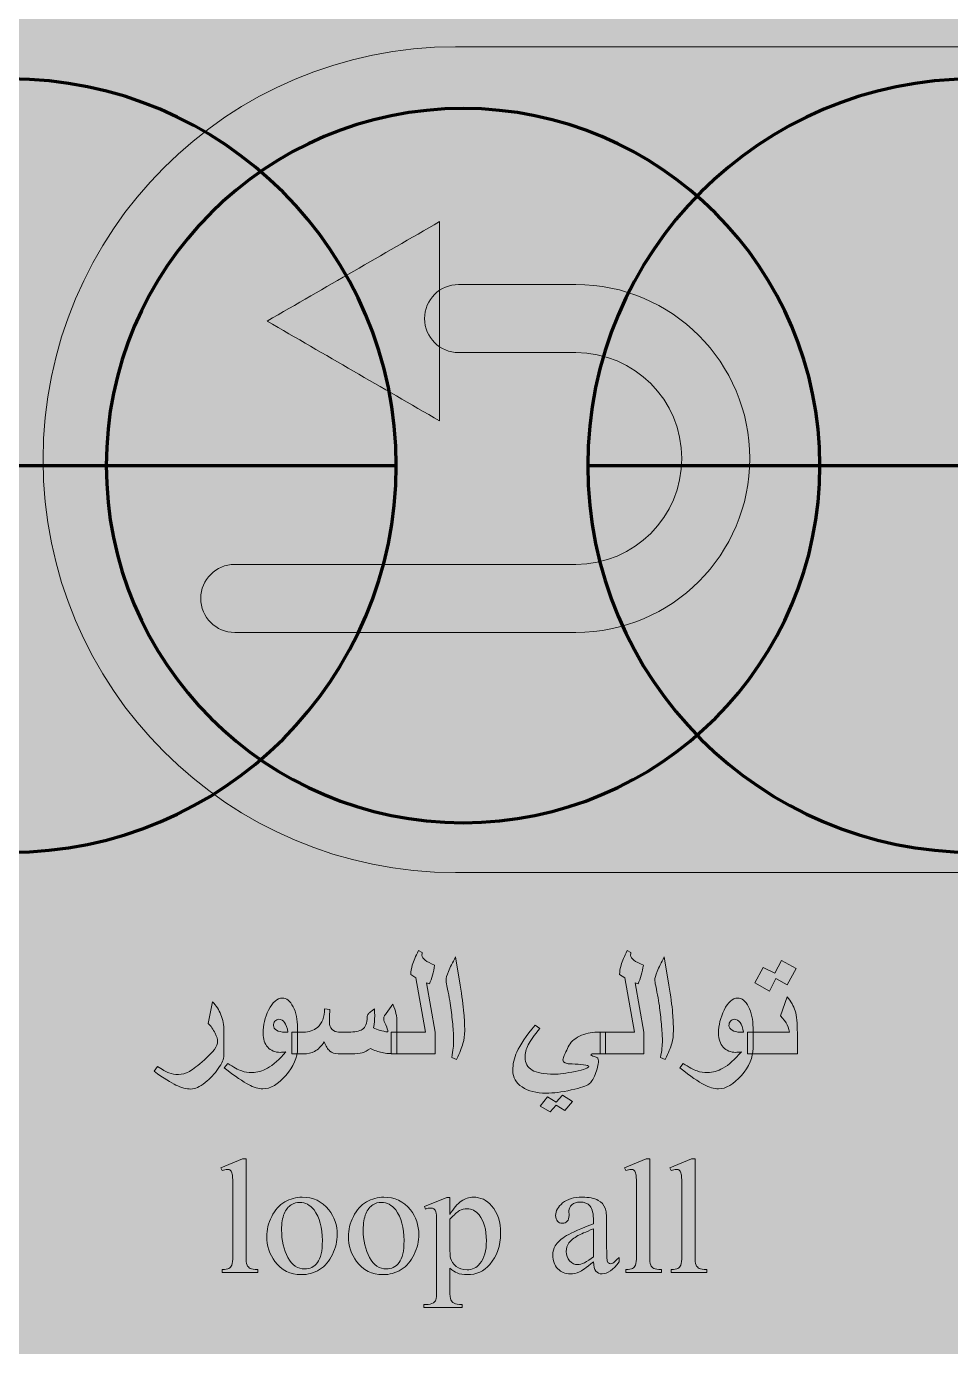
# Model space of a CAD drawing. Header units: inches. Extents: x -1481 to -429, y -1676 to -696.
# Drawn here: x -643.09 to -619.13, y -748.54 to -714.34 of the extents above; entities that cross this region are included whole.
import ezdxf

# ---------------------------------------------------------------- set-up
doc = ezdxf.new("R2010")
doc.units = ezdxf.units.IN
doc.header["$MEASUREMENT"] = 0
doc.layers.add('Layer 1', color=7, linetype='Continuous')

# ---------------------------------------------------------------- blocks, each defined once
blk = doc.blocks.new('block 2')
at = {"layer": 'Layer 1', "true_color": 0x009344}
h = blk.add_hatch(color=114, dxfattribs=at)
h.dxf.hatch_style = 2
h.paths.add_polyline_path([(-429.175, -985.727), (-669.175, -985.727), (-669.175, -695.727), (-429.175, -695.727)])
at = {"layer": 'Layer 1', "true_color": 0x008345}
h = blk.add_hatch(color=116, dxfattribs=at)
h.dxf.hatch_style = 2
h.paths.add_polyline_path([(-429.175, -751.646), (-669.175, -751.646), (-669.175, -695.727), (-429.175, -695.727)])
blk = doc.blocks.new('block 3')
at = {"layer": 'Layer 1', "color": 109, "lineweight": 120, "true_color": 0x166634}
for points in [[(-653.535, -725.716), (-633.499, -725.716)], [(-628.535, -725.716), (-608.499, -725.716)]]:
    blk.add_lwpolyline(points, dxfattribs=at)
for points in [[(-633.499, -725.716), (-633.499, -731.249), (-637.984, -735.734), (-643.517, -735.734), (-649.05, -735.734), (-653.535, -731.249), (-653.535, -725.716), (-653.535, -720.184), (-649.05, -715.699), (-643.517, -715.699), (-637.984, -715.699), (-633.499, -720.184), (-633.499, -725.716)], [(-608.499, -725.716), (-608.499, -731.249), (-612.984, -735.734), (-618.517, -735.734), (-624.05, -735.734), (-628.535, -731.249), (-628.535, -725.716), (-628.535, -720.184), (-624.05, -715.699), (-618.517, -715.699), (-612.984, -715.699), (-608.499, -720.184), (-608.499, -725.716)]]:
    blk.add_open_spline(points, degree=3, knots=[0, 0, 0, 0, 1, 1, 1, 2, 2, 2, 3, 3, 3, 4, 4, 4, 4], dxfattribs=at)
blk = doc.blocks.new('block 401')
at = {"layer": 'Layer 1', "lineweight": 0}
for points in [[(-623.134, -738.744), (-623.361, -739.166), (-623.655, -739.001), (-623.82, -739.327), (-624.204, -739.116), (-623.989, -738.715), (-623.684, -738.868), (-623.51, -738.533), (-623.134, -738.744)], [(-628.928, -742.188), (-629.13, -742.419), (-629.349, -742.283), (-629.511, -742.457), (-629.771, -742.312), (-629.577, -742.064), (-629.349, -742.209), (-629.188, -742.023), (-628.928, -742.188)]]:
    blk.add_lwpolyline(points, dxfattribs=at)
for points, knots in [([(-632.489, -740.954), (-632.489, -740.954), (-633.626, -740.954), (-633.626, -740.954), (-633.626, -740.954), (-633.626, -740.392), (-633.626, -740.392), (-633.626, -740.392), (-632.737, -740.392), (-632.737, -740.392), (-632.737, -740.392), (-632.987, -738.988), (-632.987, -738.988), (-632.987, -738.988), (-633.12, -738.901), (-633.12, -738.901), (-633.12, -738.82), (-633.107, -738.738), (-633.082, -738.655), (-633.051, -738.551), (-632.997, -738.426), (-632.921, -738.281), (-632.921, -738.281), (-632.826, -738.331), (-632.826, -738.331), (-632.826, -738.339), (-632.829, -738.361), (-632.834, -738.397), (-632.834, -738.442), (-632.805, -738.487), (-632.748, -738.529), (-632.697, -738.568), (-632.615, -738.611), (-632.504, -738.657), (-632.516, -738.746), (-632.534, -738.832), (-632.558, -738.916), (-632.583, -739), (-632.61, -739.075), (-632.64, -739.141), (-632.64, -739.141), (-632.715, -739.112), (-632.715, -739.112), (-632.715, -739.112), (-632.489, -740.392), (-632.489, -740.392), (-632.489, -740.392), (-632.489, -740.954), (-632.489, -740.954)], [0, 0, 0, 0, 1, 1, 1, 2, 2, 2, 3, 3, 3, 4, 4, 4, 5, 5, 5, 6, 6, 6, 7, 7, 7, 8, 8, 8, 9, 9, 9, 10, 10, 10, 11, 11, 11, 12, 12, 12, 13, 13, 13, 14, 14, 14, 15, 15, 15, 16, 16, 16, 16]), ([(-627.078, -740.954), (-627.078, -740.954), (-628.215, -740.954), (-628.215, -740.954), (-628.215, -740.954), (-628.215, -740.392), (-628.215, -740.392), (-628.215, -740.392), (-627.326, -740.392), (-627.326, -740.392), (-627.326, -740.392), (-627.576, -738.988), (-627.576, -738.988), (-627.576, -738.988), (-627.708, -738.901), (-627.708, -738.901), (-627.708, -738.82), (-627.696, -738.738), (-627.671, -738.655), (-627.639, -738.551), (-627.585, -738.426), (-627.51, -738.281), (-627.51, -738.281), (-627.415, -738.331), (-627.415, -738.331), (-627.415, -738.339), (-627.417, -738.361), (-627.423, -738.397), (-627.423, -738.442), (-627.394, -738.487), (-627.336, -738.529), (-627.285, -738.568), (-627.204, -738.611), (-627.092, -738.657), (-627.105, -738.746), (-627.123, -738.832), (-627.147, -738.916), (-627.171, -739), (-627.198, -739.075), (-627.229, -739.141), (-627.229, -739.141), (-627.303, -739.112), (-627.303, -739.112), (-627.303, -739.112), (-627.078, -740.392), (-627.078, -740.392), (-627.078, -740.392), (-627.078, -740.954), (-627.078, -740.954)], [0, 0, 0, 0, 1, 1, 1, 2, 2, 2, 3, 3, 3, 4, 4, 4, 5, 5, 5, 6, 6, 6, 7, 7, 7, 8, 8, 8, 9, 9, 9, 10, 10, 10, 11, 11, 11, 12, 12, 12, 13, 13, 13, 14, 14, 14, 15, 15, 15, 16, 16, 16, 16]), ([(-631.724, -740.352), (-631.724, -740.475), (-631.739, -740.587), (-631.768, -740.688), (-631.797, -740.79), (-631.853, -740.926), (-631.935, -741.097), (-631.935, -741.097), (-632.059, -741.047), (-632.059, -741.047), (-632.026, -740.871), (-632.01, -740.727), (-632.01, -740.617), (-632.01, -740.533), (-632.017, -740.41), (-632.03, -740.247), (-632.044, -740.084), (-632.061, -739.923), (-632.082, -739.764), (-632.103, -739.605), (-632.136, -739.415), (-632.183, -739.195), (-632.2, -739.118), (-632.208, -739.065), (-632.208, -739.036), (-632.208, -738.993), (-632.187, -738.92), (-632.144, -738.818), (-632.101, -738.715), (-632.041, -738.591), (-631.964, -738.445), (-631.964, -738.445), (-631.84, -739.176), (-631.84, -739.176), (-631.795, -739.455), (-631.763, -739.696), (-631.745, -739.9), (-631.731, -740.057), (-631.724, -740.208), (-631.724, -740.352)], [0, 0, 0, 0, 1, 1, 1, 2, 2, 2, 3, 3, 3, 4, 4, 4, 5, 5, 5, 6, 6, 6, 7, 7, 7, 8, 8, 8, 9, 9, 9, 10, 10, 10, 11, 11, 11, 12, 12, 12, 13, 13, 13, 13]), ([(-626.313, -740.352), (-626.313, -740.475), (-626.327, -740.587), (-626.356, -740.688), (-626.385, -740.79), (-626.441, -740.926), (-626.524, -741.097), (-626.524, -741.097), (-626.648, -741.047), (-626.648, -741.047), (-626.615, -740.871), (-626.598, -740.727), (-626.598, -740.617), (-626.598, -740.533), (-626.605, -740.41), (-626.619, -740.247), (-626.633, -740.084), (-626.65, -739.923), (-626.67, -739.764), (-626.691, -739.605), (-626.725, -739.415), (-626.772, -739.195), (-626.788, -739.118), (-626.797, -739.065), (-626.797, -739.036), (-626.797, -738.993), (-626.775, -738.92), (-626.732, -738.818), (-626.69, -738.715), (-626.63, -738.591), (-626.553, -738.445), (-626.553, -738.445), (-626.429, -739.176), (-626.429, -739.176), (-626.383, -739.455), (-626.351, -739.696), (-626.334, -739.9), (-626.32, -740.057), (-626.313, -740.208), (-626.313, -740.352)], [0, 0, 0, 0, 1, 1, 1, 2, 2, 2, 3, 3, 3, 4, 4, 4, 5, 5, 5, 6, 6, 6, 7, 7, 7, 8, 8, 8, 9, 9, 9, 10, 10, 10, 11, 11, 11, 12, 12, 12, 13, 13, 13, 13]), ([(-637.967, -741.001), (-637.967, -741.086), (-638.015, -741.197), (-638.112, -741.335), (-638.208, -741.474), (-638.321, -741.594), (-638.451, -741.696), (-638.594, -741.809), (-638.717, -741.865), (-638.819, -741.865), (-638.94, -741.865), (-639.07, -741.831), (-639.209, -741.762), (-639.33, -741.703), (-639.52, -741.584), (-639.778, -741.407), (-639.778, -741.407), (-639.691, -741.278), (-639.691, -741.278), (-639.567, -741.361), (-639.467, -741.417), (-639.391, -741.446), (-639.315, -741.475), (-639.233, -741.489), (-639.145, -741.489), (-639.05, -741.489), (-638.955, -741.462), (-638.86, -741.409), (-638.765, -741.355), (-638.635, -741.255), (-638.471, -741.109), (-638.243, -740.905), (-638.128, -740.748), (-638.128, -740.638), (-638.128, -740.583), (-638.15, -740.51), (-638.194, -740.421), (-638.244, -740.319), (-638.305, -740.234), (-638.376, -740.166), (-638.376, -740.166), (-638.26, -739.608), (-638.26, -739.608), (-638.167, -739.705), (-638.094, -739.816), (-638.043, -739.941), (-637.992, -740.066), (-637.967, -740.209), (-637.967, -740.369), (-637.967, -740.369), (-637.967, -741.001), (-637.967, -741.001)], [0, 0, 0, 0, 1, 1, 1, 2, 2, 2, 3, 3, 3, 4, 4, 4, 5, 5, 5, 6, 6, 6, 7, 7, 7, 8, 8, 8, 9, 9, 9, 10, 10, 10, 11, 11, 11, 12, 12, 12, 13, 13, 13, 14, 14, 14, 15, 15, 15, 16, 16, 16, 17, 17, 17, 17]), ([(-636.057, -740.811), (-636.057, -741.048), (-636.158, -741.283), (-636.359, -741.514), (-636.56, -741.746), (-636.758, -741.861), (-636.954, -741.861), (-637.068, -741.861), (-637.193, -741.825), (-637.329, -741.752), (-637.465, -741.679), (-637.673, -741.535), (-637.955, -741.32), (-637.955, -741.32), (-637.868, -741.2), (-637.868, -741.2), (-637.719, -741.299), (-637.597, -741.365), (-637.502, -741.398), (-637.423, -741.426), (-637.334, -741.44), (-637.235, -741.44), (-637.102, -741.44), (-636.969, -741.402), (-636.838, -741.328), (-636.684, -741.24), (-636.524, -741.098), (-636.359, -740.902), (-636.417, -740.911), (-636.465, -740.915), (-636.503, -740.915), (-636.64, -740.915), (-636.748, -740.87), (-636.829, -740.781), (-636.91, -740.692), (-636.95, -740.572), (-636.95, -740.419), (-636.95, -740.212), (-636.902, -740.013), (-636.807, -739.821), (-636.704, -739.613), (-636.586, -739.509), (-636.454, -739.509), (-636.344, -739.509), (-636.25, -739.584), (-636.173, -739.734), (-636.096, -739.885), (-636.057, -740.066), (-636.057, -740.278), (-636.057, -740.278), (-636.057, -740.811), (-636.057, -740.811)], [0, 0, 0, 0, 1, 1, 1, 2, 2, 2, 3, 3, 3, 4, 4, 4, 5, 5, 5, 6, 6, 6, 7, 7, 7, 8, 8, 8, 9, 9, 9, 10, 10, 10, 11, 11, 11, 12, 12, 12, 13, 13, 13, 14, 14, 14, 15, 15, 15, 16, 16, 16, 17, 17, 17, 17]), ([(-633.481, -740.954), (-633.636, -740.954), (-633.764, -740.943), (-633.866, -740.921), (-633.968, -740.899), (-634.068, -740.864), (-634.168, -740.815), (-634.248, -740.872), (-634.319, -740.909), (-634.382, -740.927), (-634.444, -740.945), (-634.538, -740.954), (-634.664, -740.954), (-634.664, -740.954), (-635.001, -740.954), (-635.001, -740.954), (-635.093, -740.954), (-635.166, -740.93), (-635.22, -740.882), (-635.274, -740.833), (-635.322, -740.753), (-635.364, -740.642), (-635.44, -740.758), (-635.525, -740.84), (-635.619, -740.89), (-635.699, -740.933), (-635.794, -740.954), (-635.906, -740.954), (-635.906, -740.954), (-636.202, -740.954), (-636.202, -740.954), (-636.202, -740.954), (-636.202, -740.392), (-636.202, -740.392), (-636.202, -740.392), (-635.906, -740.392), (-635.906, -740.392), (-635.761, -740.392), (-635.641, -740.351), (-635.544, -740.27), (-635.419, -740.164), (-635.356, -740.002), (-635.356, -739.786), (-635.356, -739.786), (-635.22, -739.807), (-635.22, -739.807), (-635.223, -739.851), (-635.225, -739.901), (-635.228, -739.958), (-635.231, -740.014), (-635.232, -740.077), (-635.232, -740.146), (-635.232, -740.216), (-635.208, -740.275), (-635.16, -740.321), (-635.112, -740.368), (-635.056, -740.392), (-634.994, -740.392), (-634.994, -740.392), (-634.74, -740.392), (-634.74, -740.392), (-634.572, -740.392), (-634.452, -740.368), (-634.381, -740.321), (-634.294, -740.265), (-634.25, -740.159), (-634.25, -740.005), (-634.25, -739.972), (-634.24, -739.942), (-634.219, -739.916), (-634.207, -739.901), (-634.181, -739.878), (-634.143, -739.848), (-634.143, -739.848), (-634.064, -739.786), (-634.064, -739.786), (-634.062, -739.812), (-634.059, -739.848), (-634.058, -739.892), (-634.057, -739.937), (-634.056, -739.967), (-634.056, -739.98), (-634.056, -740.056), (-634.067, -740.157), (-634.089, -740.282), (-634.038, -740.307), (-633.981, -740.328), (-633.918, -740.346), (-633.854, -740.364), (-633.787, -740.378), (-633.717, -740.388), (-633.717, -740.341), (-633.734, -740.28), (-633.769, -740.206), (-633.803, -740.131), (-633.82, -740.081), (-633.82, -740.055), (-633.82, -740.019), (-633.816, -739.991), (-633.806, -739.972), (-633.803, -739.965), (-633.788, -739.944), (-633.76, -739.908), (-633.76, -739.908), (-633.585, -739.67), (-633.585, -739.67), (-633.548, -739.757), (-633.521, -739.836), (-633.505, -739.907), (-633.489, -739.978), (-633.481, -740.066), (-633.481, -740.173), (-633.481, -740.173), (-633.481, -740.954), (-633.481, -740.954)], [0, 0, 0, 0, 1, 1, 1, 2, 2, 2, 3, 3, 3, 4, 4, 4, 5, 5, 5, 6, 6, 6, 7, 7, 7, 8, 8, 8, 9, 9, 9, 10, 10, 10, 11, 11, 11, 12, 12, 12, 13, 13, 13, 14, 14, 14, 15, 15, 15, 16, 16, 16, 17, 17, 17, 18, 18, 18, 19, 19, 19, 20, 20, 20, 21, 21, 21, 22, 22, 22, 23, 23, 23, 24, 24, 24, 25, 25, 25, 26, 26, 26, 27, 27, 27, 28, 28, 28, 29, 29, 29, 30, 30, 30, 31, 31, 31, 32, 32, 32, 33, 33, 33, 34, 34, 34, 35, 35, 35, 36, 36, 36, 37, 37, 37, 38, 38, 38, 38]), ([(-624.25, -740.811), (-624.25, -741.048), (-624.351, -741.283), (-624.552, -741.514), (-624.753, -741.746), (-624.951, -741.861), (-625.147, -741.861), (-625.261, -741.861), (-625.386, -741.825), (-625.522, -741.752), (-625.658, -741.679), (-625.866, -741.535), (-626.147, -741.32), (-626.147, -741.32), (-626.061, -741.2), (-626.061, -741.2), (-625.912, -741.299), (-625.79, -741.365), (-625.695, -741.398), (-625.616, -741.426), (-625.527, -741.44), (-625.428, -741.44), (-625.294, -741.44), (-625.162, -741.402), (-625.031, -741.328), (-624.877, -741.24), (-624.717, -741.098), (-624.552, -740.902), (-624.61, -740.911), (-624.658, -740.915), (-624.696, -740.915), (-624.833, -740.915), (-624.941, -740.87), (-625.022, -740.781), (-625.103, -740.692), (-625.143, -740.572), (-625.143, -740.419), (-625.143, -740.212), (-625.095, -740.013), (-625, -739.821), (-624.897, -739.613), (-624.779, -739.509), (-624.647, -739.509), (-624.537, -739.509), (-624.443, -739.584), (-624.366, -739.734), (-624.289, -739.885), (-624.25, -740.066), (-624.25, -740.278), (-624.25, -740.278), (-624.25, -740.811), (-624.25, -740.811)], [0, 0, 0, 0, 1, 1, 1, 2, 2, 2, 3, 3, 3, 4, 4, 4, 5, 5, 5, 6, 6, 6, 7, 7, 7, 8, 8, 8, 9, 9, 9, 10, 10, 10, 11, 11, 11, 12, 12, 12, 13, 13, 13, 14, 14, 14, 15, 15, 15, 16, 16, 16, 17, 17, 17, 17]), ([(-623.101, -740.954), (-623.101, -740.954), (-624.395, -740.954), (-624.395, -740.954), (-624.395, -740.954), (-624.395, -740.392), (-624.395, -740.392), (-624.395, -740.392), (-623.307, -740.392), (-623.307, -740.392), (-623.323, -740.298), (-623.35, -740.219), (-623.39, -740.154), (-623.411, -740.118), (-623.459, -740.056), (-623.535, -739.968), (-623.535, -739.968), (-623.369, -739.476), (-623.369, -739.476), (-623.266, -739.593), (-623.195, -739.716), (-623.157, -739.844), (-623.12, -739.972), (-623.101, -740.162), (-623.101, -740.414), (-623.101, -740.414), (-623.101, -740.954), (-623.101, -740.954)], [0, 0, 0, 0, 1, 1, 1, 2, 2, 2, 3, 3, 3, 4, 4, 4, 5, 5, 5, 6, 6, 6, 7, 7, 7, 8, 8, 8, 9, 9, 9, 9]), ([(-636.305, -740.392), (-636.344, -740.17), (-636.422, -740.059), (-636.541, -740.059), (-636.583, -740.059), (-636.617, -740.076), (-636.643, -740.11), (-636.668, -740.143), (-636.681, -740.18), (-636.681, -740.22), (-636.681, -740.27), (-636.654, -740.311), (-636.6, -740.343), (-636.545, -740.375), (-636.473, -740.392), (-636.384, -740.392), (-636.384, -740.392), (-636.305, -740.392), (-636.305, -740.392)], [0, 0, 0, 0, 1, 1, 1, 2, 2, 2, 3, 3, 3, 4, 4, 4, 5, 5, 5, 6, 6, 6, 6]), ([(-628.07, -740.954), (-628.07, -740.954), (-628.283, -740.954), (-628.283, -740.954), (-628.345, -740.954), (-628.389, -740.955), (-628.416, -740.958), (-628.443, -740.961), (-628.456, -740.97), (-628.456, -740.985), (-628.416, -741.008), (-628.379, -741.025), (-628.344, -741.033), (-628.309, -741.042), (-628.286, -741.054), (-628.274, -741.069), (-628.263, -741.083), (-628.258, -741.106), (-628.258, -741.138), (-628.258, -741.236), (-628.286, -741.353), (-628.342, -741.488), (-628.397, -741.624), (-628.452, -741.708), (-628.506, -741.741), (-628.557, -741.784), (-628.708, -741.833), (-628.96, -741.889), (-629.211, -741.945), (-629.428, -741.973), (-629.61, -741.973), (-629.869, -741.973), (-630.078, -741.919), (-630.238, -741.812), (-630.398, -741.704), (-630.478, -741.564), (-630.478, -741.39), (-630.478, -741.222), (-630.443, -741.061), (-630.373, -740.908), (-630.287, -740.724), (-630.129, -740.49), (-629.899, -740.208), (-629.899, -740.208), (-629.775, -740.295), (-629.775, -740.295), (-629.92, -740.47), (-630.02, -740.612), (-630.076, -740.722), (-630.132, -740.833), (-630.16, -740.941), (-630.16, -741.047), (-630.16, -741.194), (-630.099, -741.304), (-629.977, -741.375), (-629.855, -741.446), (-629.666, -741.481), (-629.411, -741.481), (-629.279, -741.481), (-629.096, -741.457), (-628.862, -741.409), (-628.627, -741.36), (-628.51, -741.318), (-628.51, -741.283), (-628.51, -741.266), (-628.555, -741.251), (-628.644, -741.237), (-628.734, -741.223), (-628.833, -741.216), (-628.94, -741.216), (-629.097, -741.216), (-629.176, -741.182), (-629.176, -741.113), (-629.176, -741.081), (-629.157, -741.025), (-629.12, -740.944), (-629.094, -740.887), (-629.067, -740.831), (-629.039, -740.774), (-628.988, -740.66), (-628.891, -740.567), (-628.747, -740.497), (-628.603, -740.427), (-628.452, -740.392), (-628.295, -740.392), (-628.295, -740.392), (-628.07, -740.392), (-628.07, -740.392), (-628.07, -740.392), (-628.07, -740.954), (-628.07, -740.954)], [0, 0, 0, 0, 1, 1, 1, 2, 2, 2, 3, 3, 3, 4, 4, 4, 5, 5, 5, 6, 6, 6, 7, 7, 7, 8, 8, 8, 9, 9, 9, 10, 10, 10, 11, 11, 11, 12, 12, 12, 13, 13, 13, 14, 14, 14, 15, 15, 15, 16, 16, 16, 17, 17, 17, 18, 18, 18, 19, 19, 19, 20, 20, 20, 21, 21, 21, 22, 22, 22, 23, 23, 23, 24, 24, 24, 25, 25, 25, 26, 26, 26, 27, 27, 27, 28, 28, 28, 29, 29, 29, 30, 30, 30, 30]), ([(-624.498, -740.392), (-624.537, -740.17), (-624.615, -740.059), (-624.734, -740.059), (-624.776, -740.059), (-624.81, -740.076), (-624.836, -740.11), (-624.861, -740.143), (-624.874, -740.18), (-624.874, -740.22), (-624.874, -740.27), (-624.847, -740.311), (-624.793, -740.343), (-624.738, -740.375), (-624.666, -740.392), (-624.577, -740.392), (-624.577, -740.392), (-624.498, -740.392), (-624.498, -740.392)], [0, 0, 0, 0, 1, 1, 1, 2, 2, 2, 3, 3, 3, 4, 4, 4, 5, 5, 5, 6, 6, 6, 6])]:
    blk.add_open_spline(points, degree=3, knots=knots, dxfattribs=at)
blk = doc.blocks.new('block 405')
at = {"layer": 'Layer 1', "lineweight": 0}
for points, knots in [([(-637.391, -743.677), (-637.391, -743.677), (-637.391, -746.188), (-637.391, -746.188), (-637.391, -746.307), (-637.383, -746.385), (-637.365, -746.424), (-637.348, -746.462), (-637.322, -746.492), (-637.286, -746.512), (-637.25, -746.532), (-637.183, -746.542), (-637.085, -746.542), (-637.085, -746.542), (-637.085, -746.616), (-637.085, -746.616), (-637.085, -746.616), (-638.013, -746.616), (-638.013, -746.616), (-638.013, -746.616), (-638.013, -746.542), (-638.013, -746.542), (-637.927, -746.542), (-637.867, -746.533), (-637.836, -746.515), (-637.804, -746.497), (-637.779, -746.467), (-637.761, -746.426), (-637.743, -746.384), (-637.734, -746.305), (-637.734, -746.188), (-637.734, -746.188), (-637.734, -744.468), (-637.734, -744.468), (-637.734, -744.255), (-637.739, -744.123), (-637.749, -744.074), (-637.758, -744.026), (-637.774, -743.992), (-637.795, -743.974), (-637.817, -743.956), (-637.844, -743.947), (-637.877, -743.947), (-637.913, -743.947), (-637.958, -743.958), (-638.013, -743.98), (-638.013, -743.98), (-638.049, -743.908), (-638.049, -743.908), (-638.049, -743.908), (-637.484, -743.677), (-637.484, -743.677), (-637.484, -743.677), (-637.391, -743.677), (-637.391, -743.677)], [0, 0, 0, 0, 1, 1, 1, 2, 2, 2, 3, 3, 3, 4, 4, 4, 5, 5, 5, 6, 6, 6, 7, 7, 7, 8, 8, 8, 9, 9, 9, 10, 10, 10, 11, 11, 11, 12, 12, 12, 13, 13, 13, 14, 14, 14, 15, 15, 15, 16, 16, 16, 17, 17, 17, 18, 18, 18, 18]), ([(-626.928, -743.677), (-626.928, -743.677), (-626.928, -746.188), (-626.928, -746.188), (-626.928, -746.307), (-626.919, -746.385), (-626.902, -746.424), (-626.885, -746.462), (-626.858, -746.492), (-626.822, -746.512), (-626.787, -746.532), (-626.72, -746.542), (-626.622, -746.542), (-626.622, -746.542), (-626.622, -746.616), (-626.622, -746.616), (-626.622, -746.616), (-627.55, -746.616), (-627.55, -746.616), (-627.55, -746.616), (-627.55, -746.542), (-627.55, -746.542), (-627.463, -746.542), (-627.404, -746.533), (-627.372, -746.515), (-627.341, -746.497), (-627.316, -746.467), (-627.298, -746.426), (-627.28, -746.384), (-627.271, -746.305), (-627.271, -746.188), (-627.271, -746.188), (-627.271, -744.468), (-627.271, -744.468), (-627.271, -744.255), (-627.276, -744.123), (-627.285, -744.074), (-627.295, -744.026), (-627.311, -743.992), (-627.332, -743.974), (-627.353, -743.956), (-627.38, -743.947), (-627.414, -743.947), (-627.449, -743.947), (-627.495, -743.958), (-627.55, -743.98), (-627.55, -743.98), (-627.585, -743.908), (-627.585, -743.908), (-627.585, -743.908), (-627.021, -743.677), (-627.021, -743.677), (-627.021, -743.677), (-626.928, -743.677), (-626.928, -743.677)], [0, 0, 0, 0, 1, 1, 1, 2, 2, 2, 3, 3, 3, 4, 4, 4, 5, 5, 5, 6, 6, 6, 7, 7, 7, 8, 8, 8, 9, 9, 9, 10, 10, 10, 11, 11, 11, 12, 12, 12, 13, 13, 13, 14, 14, 14, 15, 15, 15, 16, 16, 16, 17, 17, 17, 18, 18, 18, 18]), ([(-625.752, -743.677), (-625.752, -743.677), (-625.752, -746.188), (-625.752, -746.188), (-625.752, -746.307), (-625.743, -746.385), (-625.726, -746.424), (-625.709, -746.462), (-625.682, -746.492), (-625.646, -746.512), (-625.61, -746.532), (-625.544, -746.542), (-625.446, -746.542), (-625.446, -746.542), (-625.446, -746.616), (-625.446, -746.616), (-625.446, -746.616), (-626.374, -746.616), (-626.374, -746.616), (-626.374, -746.616), (-626.374, -746.542), (-626.374, -746.542), (-626.287, -746.542), (-626.228, -746.533), (-626.196, -746.515), (-626.164, -746.497), (-626.14, -746.467), (-626.122, -746.426), (-626.104, -746.384), (-626.095, -746.305), (-626.095, -746.188), (-626.095, -746.188), (-626.095, -744.468), (-626.095, -744.468), (-626.095, -744.255), (-626.1, -744.123), (-626.109, -744.074), (-626.119, -744.026), (-626.134, -743.992), (-626.156, -743.974), (-626.177, -743.956), (-626.204, -743.947), (-626.237, -743.947), (-626.273, -743.947), (-626.319, -743.958), (-626.374, -743.98), (-626.374, -743.98), (-626.409, -743.908), (-626.409, -743.908), (-626.409, -743.908), (-625.845, -743.677), (-625.845, -743.677), (-625.845, -743.677), (-625.752, -743.677), (-625.752, -743.677)], [0, 0, 0, 0, 1, 1, 1, 2, 2, 2, 3, 3, 3, 4, 4, 4, 5, 5, 5, 6, 6, 6, 7, 7, 7, 8, 8, 8, 9, 9, 9, 10, 10, 10, 11, 11, 11, 12, 12, 12, 13, 13, 13, 14, 14, 14, 15, 15, 15, 16, 16, 16, 17, 17, 17, 18, 18, 18, 18]), ([(-635.94, -744.667), (-635.654, -744.667), (-635.423, -744.776), (-635.25, -744.993), (-635.102, -745.179), (-635.029, -745.393), (-635.029, -745.634), (-635.029, -745.804), (-635.069, -745.975), (-635.151, -746.149), (-635.232, -746.322), (-635.344, -746.453), (-635.486, -746.542), (-635.629, -746.63), (-635.788, -746.674), (-635.963, -746.674), (-636.248, -746.674), (-636.475, -746.56), (-636.643, -746.333), (-636.785, -746.141), (-636.856, -745.926), (-636.856, -745.688), (-636.856, -745.514), (-636.813, -745.342), (-636.727, -745.17), (-636.641, -744.998), (-636.527, -744.872), (-636.387, -744.79), (-636.246, -744.708), (-636.097, -744.667), (-635.94, -744.667)], [0, 0, 0, 0, 1, 1, 1, 2, 2, 2, 3, 3, 3, 4, 4, 4, 5, 5, 5, 6, 6, 6, 7, 7, 7, 8, 8, 8, 9, 9, 9, 10, 10, 10, 10]), ([(-636.004, -744.801), (-636.077, -744.801), (-636.151, -744.823), (-636.224, -744.866), (-636.298, -744.91), (-636.358, -744.986), (-636.403, -745.095), (-636.449, -745.203), (-636.471, -745.343), (-636.471, -745.514), (-636.471, -745.79), (-636.417, -746.028), (-636.307, -746.227), (-636.198, -746.427), (-636.053, -746.527), (-635.874, -746.527), (-635.74, -746.527), (-635.63, -746.472), (-635.543, -746.362), (-635.456, -746.251), (-635.413, -746.062), (-635.413, -745.793), (-635.413, -745.457), (-635.485, -745.192), (-635.63, -744.999), (-635.728, -744.867), (-635.853, -744.801), (-636.004, -744.801)], [0, 0, 0, 0, 1, 1, 1, 2, 2, 2, 3, 3, 3, 4, 4, 4, 5, 5, 5, 6, 6, 6, 7, 7, 7, 8, 8, 8, 9, 9, 9, 9]), ([(-633.823, -744.667), (-633.537, -744.667), (-633.307, -744.776), (-633.133, -744.993), (-632.986, -745.179), (-632.912, -745.393), (-632.912, -745.634), (-632.912, -745.804), (-632.953, -745.975), (-633.034, -746.149), (-633.115, -746.322), (-633.227, -746.453), (-633.37, -746.542), (-633.512, -746.63), (-633.671, -746.674), (-633.846, -746.674), (-634.131, -746.674), (-634.358, -746.56), (-634.526, -746.333), (-634.668, -746.141), (-634.739, -745.926), (-634.739, -745.688), (-634.739, -745.514), (-634.696, -745.342), (-634.61, -745.17), (-634.524, -744.998), (-634.411, -744.872), (-634.27, -744.79), (-634.129, -744.708), (-633.981, -744.667), (-633.823, -744.667)], [0, 0, 0, 0, 1, 1, 1, 2, 2, 2, 3, 3, 3, 4, 4, 4, 5, 5, 5, 6, 6, 6, 7, 7, 7, 8, 8, 8, 9, 9, 9, 10, 10, 10, 10]), ([(-633.888, -744.801), (-633.961, -744.801), (-634.034, -744.823), (-634.108, -744.866), (-634.181, -744.91), (-634.241, -744.986), (-634.287, -745.095), (-634.332, -745.203), (-634.355, -745.343), (-634.355, -745.514), (-634.355, -745.79), (-634.3, -746.028), (-634.19, -746.227), (-634.081, -746.427), (-633.936, -746.527), (-633.757, -746.527), (-633.624, -746.527), (-633.513, -746.472), (-633.427, -746.362), (-633.34, -746.251), (-633.296, -746.062), (-633.296, -745.793), (-633.296, -745.457), (-633.369, -745.192), (-633.513, -744.999), (-633.611, -744.867), (-633.736, -744.801), (-633.888, -744.801)], [0, 0, 0, 0, 1, 1, 1, 2, 2, 2, 3, 3, 3, 4, 4, 4, 5, 5, 5, 6, 6, 6, 7, 7, 7, 8, 8, 8, 9, 9, 9, 9]), ([(-632.769, -744.911), (-632.769, -744.911), (-632.186, -744.675), (-632.186, -744.675), (-632.186, -744.675), (-632.108, -744.675), (-632.108, -744.675), (-632.108, -744.675), (-632.108, -745.117), (-632.108, -745.117), (-632.01, -744.951), (-631.912, -744.834), (-631.813, -744.767), (-631.715, -744.7), (-631.611, -744.667), (-631.502, -744.667), (-631.312, -744.667), (-631.154, -744.741), (-631.027, -744.89), (-630.871, -745.072), (-630.793, -745.309), (-630.793, -745.601), (-630.793, -745.928), (-630.887, -746.198), (-631.074, -746.411), (-631.229, -746.586), (-631.423, -746.674), (-631.657, -746.674), (-631.759, -746.674), (-631.847, -746.659), (-631.922, -746.63), (-631.977, -746.61), (-632.039, -746.568), (-632.108, -746.506), (-632.108, -746.506), (-632.108, -747.083), (-632.108, -747.083), (-632.108, -747.213), (-632.1, -747.295), (-632.084, -747.33), (-632.068, -747.365), (-632.041, -747.393), (-632.001, -747.414), (-631.962, -747.434), (-631.891, -747.445), (-631.787, -747.445), (-631.787, -747.445), (-631.787, -747.521), (-631.787, -747.521), (-631.787, -747.521), (-632.78, -747.521), (-632.78, -747.521), (-632.78, -747.521), (-632.78, -747.445), (-632.78, -747.445), (-632.78, -747.445), (-632.728, -747.445), (-632.728, -747.445), (-632.652, -747.446), (-632.587, -747.432), (-632.534, -747.401), (-632.507, -747.386), (-632.487, -747.362), (-632.473, -747.328), (-632.458, -747.294), (-632.451, -747.208), (-632.451, -747.071), (-632.451, -747.071), (-632.451, -745.281), (-632.451, -745.281), (-632.451, -745.158), (-632.456, -745.08), (-632.468, -745.047), (-632.479, -745.014), (-632.496, -744.989), (-632.52, -744.973), (-632.544, -744.956), (-632.577, -744.948), (-632.618, -744.948), (-632.651, -744.948), (-632.694, -744.957), (-632.744, -744.977), (-632.744, -744.977), (-632.769, -744.911), (-632.769, -744.911)], [0, 0, 0, 0, 1, 1, 1, 2, 2, 2, 3, 3, 3, 4, 4, 4, 5, 5, 5, 6, 6, 6, 7, 7, 7, 8, 8, 8, 9, 9, 9, 10, 10, 10, 11, 11, 11, 12, 12, 12, 13, 13, 13, 14, 14, 14, 15, 15, 15, 16, 16, 16, 17, 17, 17, 18, 18, 18, 19, 19, 19, 20, 20, 20, 21, 21, 21, 22, 22, 22, 23, 23, 23, 24, 24, 24, 25, 25, 25, 26, 26, 26, 27, 27, 27, 28, 28, 28, 28]), ([(-628.385, -746.343), (-628.579, -746.493), (-628.701, -746.58), (-628.751, -746.604), (-628.825, -746.638), (-628.905, -746.655), (-628.989, -746.655), (-629.12, -746.655), (-629.227, -746.61), (-629.312, -746.521), (-629.397, -746.431), (-629.439, -746.313), (-629.439, -746.167), (-629.439, -746.075), (-629.419, -745.995), (-629.377, -745.928), (-629.321, -745.834), (-629.223, -745.746), (-629.083, -745.663), (-628.943, -745.58), (-628.71, -745.48), (-628.385, -745.361), (-628.385, -745.361), (-628.385, -745.287), (-628.385, -745.287), (-628.385, -745.098), (-628.415, -744.968), (-628.475, -744.898), (-628.535, -744.828), (-628.622, -744.793), (-628.736, -744.793), (-628.823, -744.793), (-628.892, -744.816), (-628.943, -744.863), (-628.996, -744.91), (-629.022, -744.964), (-629.022, -745.024), (-629.022, -745.024), (-629.018, -745.144), (-629.018, -745.144), (-629.018, -745.208), (-629.034, -745.256), (-629.066, -745.291), (-629.099, -745.325), (-629.141, -745.343), (-629.193, -745.343), (-629.244, -745.343), (-629.286, -745.325), (-629.318, -745.289), (-629.351, -745.253), (-629.367, -745.204), (-629.367, -745.142), (-629.367, -745.024), (-629.306, -744.915), (-629.185, -744.816), (-629.064, -744.716), (-628.894, -744.667), (-628.674, -744.667), (-628.506, -744.667), (-628.369, -744.695), (-628.261, -744.751), (-628.18, -744.794), (-628.12, -744.861), (-628.081, -744.952), (-628.056, -745.011), (-628.044, -745.132), (-628.044, -745.316), (-628.044, -745.316), (-628.044, -745.959), (-628.044, -745.959), (-628.044, -746.139), (-628.041, -746.25), (-628.034, -746.29), (-628.027, -746.331), (-628.015, -746.358), (-628, -746.372), (-627.984, -746.386), (-627.965, -746.393), (-627.945, -746.393), (-627.923, -746.393), (-627.903, -746.388), (-627.887, -746.378), (-627.858, -746.36), (-627.802, -746.31), (-627.719, -746.227), (-627.719, -746.227), (-627.719, -746.343), (-627.719, -746.343), (-627.874, -746.55), (-628.021, -746.653), (-628.162, -746.653), (-628.229, -746.653), (-628.283, -746.63), (-628.323, -746.583), (-628.363, -746.536), (-628.384, -746.456), (-628.385, -746.343)], [0, 0, 0, 0, 1, 1, 1, 2, 2, 2, 3, 3, 3, 4, 4, 4, 5, 5, 5, 6, 6, 6, 7, 7, 7, 8, 8, 8, 9, 9, 9, 10, 10, 10, 11, 11, 11, 12, 12, 12, 13, 13, 13, 14, 14, 14, 15, 15, 15, 16, 16, 16, 17, 17, 17, 18, 18, 18, 19, 19, 19, 20, 20, 20, 21, 21, 21, 22, 22, 22, 23, 23, 23, 24, 24, 24, 25, 25, 25, 26, 26, 26, 27, 27, 27, 28, 28, 28, 29, 29, 29, 30, 30, 30, 31, 31, 31, 32, 32, 32, 32]), ([(-632.108, -745.239), (-632.108, -745.239), (-632.108, -745.946), (-632.108, -745.946), (-632.108, -746.099), (-632.102, -746.2), (-632.089, -746.248), (-632.07, -746.328), (-632.023, -746.398), (-631.948, -746.459), (-631.873, -746.519), (-631.778, -746.55), (-631.663, -746.55), (-631.526, -746.55), (-631.414, -746.496), (-631.329, -746.389), (-631.217, -746.248), (-631.161, -746.05), (-631.161, -745.795), (-631.161, -745.506), (-631.225, -745.283), (-631.351, -745.128), (-631.439, -745.02), (-631.544, -744.966), (-631.665, -744.966), (-631.732, -744.966), (-631.797, -744.983), (-631.862, -745.016), (-631.911, -745.041), (-631.993, -745.115), (-632.108, -745.239)], [0, 0, 0, 0, 1, 1, 1, 2, 2, 2, 3, 3, 3, 4, 4, 4, 5, 5, 5, 6, 6, 6, 7, 7, 7, 8, 8, 8, 9, 9, 9, 10, 10, 10, 10]), ([(-628.385, -746.209), (-628.385, -746.209), (-628.385, -745.487), (-628.385, -745.487), (-628.593, -745.57), (-628.728, -745.629), (-628.788, -745.663), (-628.897, -745.724), (-628.975, -745.787), (-629.022, -745.853), (-629.069, -745.919), (-629.092, -745.992), (-629.092, -746.07), (-629.092, -746.169), (-629.062, -746.252), (-629.003, -746.317), (-628.944, -746.383), (-628.876, -746.415), (-628.798, -746.415), (-628.694, -746.415), (-628.556, -746.347), (-628.385, -746.209)], [0, 0, 0, 0, 1, 1, 1, 2, 2, 2, 3, 3, 3, 4, 4, 4, 5, 5, 5, 6, 6, 6, 7, 7, 7, 7])]:
    blk.add_open_spline(points, degree=3, knots=knots, dxfattribs=at)
blk = doc.blocks.new('block 411')
at = {"layer": 'Layer 1', "true_color": 0x38b449}
h = blk.add_hatch(color=95, dxfattribs=at)
h.dxf.hatch_style = 2
edge = h.paths.add_edge_path()
edge.add_spline(control_points=[(-628.839, -730.039), (-628.839, -730.039), (-637.685, -730.039), (-637.685, -730.039), (-638.172, -730.039), (-638.567, -729.644), (-638.567, -729.157), (-638.567, -728.67), (-638.172, -728.275), (-637.685, -728.275), (-637.685, -728.275), (-628.839, -728.275), (-628.839, -728.275), (-627.327, -728.275), (-626.096, -727.045), (-626.096, -725.532), (-626.096, -724.02), (-627.327, -722.789), (-628.839, -722.789), (-628.839, -722.789), (-631.881, -722.789), (-631.881, -722.789), (-632.368, -722.789), (-632.763, -722.394), (-632.763, -721.907), (-632.763, -721.42), (-632.368, -721.025), (-631.881, -721.025), (-631.881, -721.025), (-628.839, -721.025), (-628.839, -721.025), (-626.354, -721.025), (-624.333, -723.047), (-624.333, -725.532), (-624.333, -728.017), (-626.354, -730.039), (-628.839, -730.039)], knot_values=[0, 0, 0, 0, 1, 1, 1, 2, 2, 2, 3, 3, 3, 4, 4, 4, 5, 5, 5, 6, 6, 6, 7, 7, 7, 8, 8, 8, 9, 9, 9, 10, 10, 10, 11, 11, 11, 12, 12, 12, 12], degree=3, periodic=1)
at = {"layer": 'Layer 1', "lineweight": 0}
blk.add_open_spline([(-628.839, -730.039), (-628.839, -730.039), (-637.685, -730.039), (-637.685, -730.039), (-638.172, -730.039), (-638.567, -729.644), (-638.567, -729.157), (-638.567, -728.67), (-638.172, -728.275), (-637.685, -728.275), (-637.685, -728.275), (-628.839, -728.275), (-628.839, -728.275), (-627.327, -728.275), (-626.096, -727.045), (-626.096, -725.532), (-626.096, -724.02), (-627.327, -722.789), (-628.839, -722.789), (-628.839, -722.789), (-631.881, -722.789), (-631.881, -722.789), (-632.368, -722.789), (-632.763, -722.394), (-632.763, -721.907), (-632.763, -721.42), (-632.368, -721.025), (-631.881, -721.025), (-631.881, -721.025), (-628.839, -721.025), (-628.839, -721.025), (-626.354, -721.025), (-624.333, -723.047), (-624.333, -725.532), (-624.333, -728.017), (-626.354, -730.039), (-628.839, -730.039)], degree=3, knots=[0, 0, 0, 0, 1, 1, 1, 2, 2, 2, 3, 3, 3, 4, 4, 4, 5, 5, 5, 6, 6, 6, 7, 7, 7, 8, 8, 8, 9, 9, 9, 10, 10, 10, 11, 11, 11, 12, 12, 12, 12], dxfattribs=at)
blk = doc.blocks.new('block 410')
at = {"layer": 'Layer 1', "true_color": 0x38b449}
h = blk.add_hatch(color=95, dxfattribs=at)
h.dxf.hatch_style = 2
edge = h.paths.add_edge_path()
edge.add_spline(control_points=[(-632.376, -719.397), (-633.867, -720.256), (-635.326, -721.097), (-636.846, -721.973), (-635.335, -722.848), (-633.874, -723.693), (-632.376, -724.559), (-632.376, -722.819), (-632.376, -721.139), (-632.376, -719.397)], knot_values=[0, 0, 0, 0, 1, 1, 1, 2, 2, 2, 3, 3, 3, 3], degree=3, periodic=1)
at = {"layer": 'Layer 1', "color": 109, "lineweight": 106, "true_color": 0x166634}
blk.add_open_spline([(-622.516, -725.716), (-622.516, -730.825), (-626.658, -734.967), (-631.767, -734.967), (-636.875, -734.967), (-641.017, -730.825), (-641.017, -725.716), (-641.017, -720.608), (-636.875, -716.466), (-631.767, -716.466), (-626.658, -716.466), (-622.516, -720.608), (-622.516, -725.716)], degree=3, knots=[0, 0, 0, 0, 1, 1, 1, 2, 2, 2, 3, 3, 3, 4, 4, 4, 4], dxfattribs=at)
at = {"layer": 'Layer 1', "lineweight": 0}
blk.add_open_spline([(-632.376, -719.397), (-633.867, -720.256), (-635.326, -721.097), (-636.846, -721.973), (-635.335, -722.848), (-633.874, -723.693), (-632.376, -724.559), (-632.376, -722.819), (-632.376, -721.139), (-632.376, -719.397)], degree=3, knots=[0, 0, 0, 0, 1, 1, 1, 2, 2, 2, 3, 3, 3, 3], dxfattribs=at)
at = {"layer": 'Layer 1'}
blk.add_blockref('block 411', (0, 0), dxfattribs=at)

msp = doc.modelspace()

# ---------------------------------------------------------------- hatches: boundary and pattern name
at = {"layer": 'Layer 1', "true_color": 0x005f32}
h = msp.add_hatch(color=128, dxfattribs=at)
h.dxf.hatch_style = 2
edge = h.paths.add_edge_path()
edge.add_spline(control_points=[(-607.113, -736.259), (-607.113, -736.259), (-631.959, -736.259), (-631.959, -736.259), (-637.867, -736.259), (-642.655, -731.47), (-642.655, -725.563), (-642.655, -725.563), (-642.655, -725.563), (-642.655, -725.563), (-642.655, -719.656), (-637.867, -714.867), (-631.959, -714.867), (-631.959, -714.867), (-607.113, -714.867), (-607.113, -714.867), (-601.206, -714.867), (-596.417, -719.656), (-596.417, -725.563), (-596.417, -725.563), (-596.417, -725.563), (-596.417, -725.563), (-596.417, -731.47), (-601.206, -736.259), (-607.113, -736.259)], knot_values=[0, 0, 0, 0, 1, 1, 1, 2, 2, 2, 3, 3, 3, 4, 4, 4, 5, 5, 5, 6, 6, 6, 7, 7, 7, 8, 8, 8, 8], degree=3, periodic=1)

# ---------------------------------------------------------------- linework, layer by layer
at = {"layer": 'Layer 1', "lineweight": 0}
msp.add_open_spline([(-607.113, -736.259), (-607.113, -736.259), (-631.959, -736.259), (-631.959, -736.259), (-637.867, -736.259), (-642.655, -731.47), (-642.655, -725.563), (-642.655, -725.563), (-642.655, -725.563), (-642.655, -725.563), (-642.655, -719.656), (-637.867, -714.867), (-631.959, -714.867), (-631.959, -714.867), (-607.113, -714.867), (-607.113, -714.867), (-601.206, -714.867), (-596.417, -719.656), (-596.417, -725.563), (-596.417, -725.563), (-596.417, -725.563), (-596.417, -725.563), (-596.417, -731.47), (-601.206, -736.259), (-607.113, -736.259)], degree=3, knots=[0, 0, 0, 0, 1, 1, 1, 2, 2, 2, 3, 3, 3, 4, 4, 4, 5, 5, 5, 6, 6, 6, 7, 7, 7, 8, 8, 8, 8], dxfattribs=at)

# ---------------------------------------------------------------- block references
at = {"layer": 'Layer 1'}
for name in ['block 2', 'block 3', 'block 410', 'block 401', 'block 405']:
    msp.add_blockref(name, (0, 0), dxfattribs=at)

doc.saveas('drawing.dxf')
